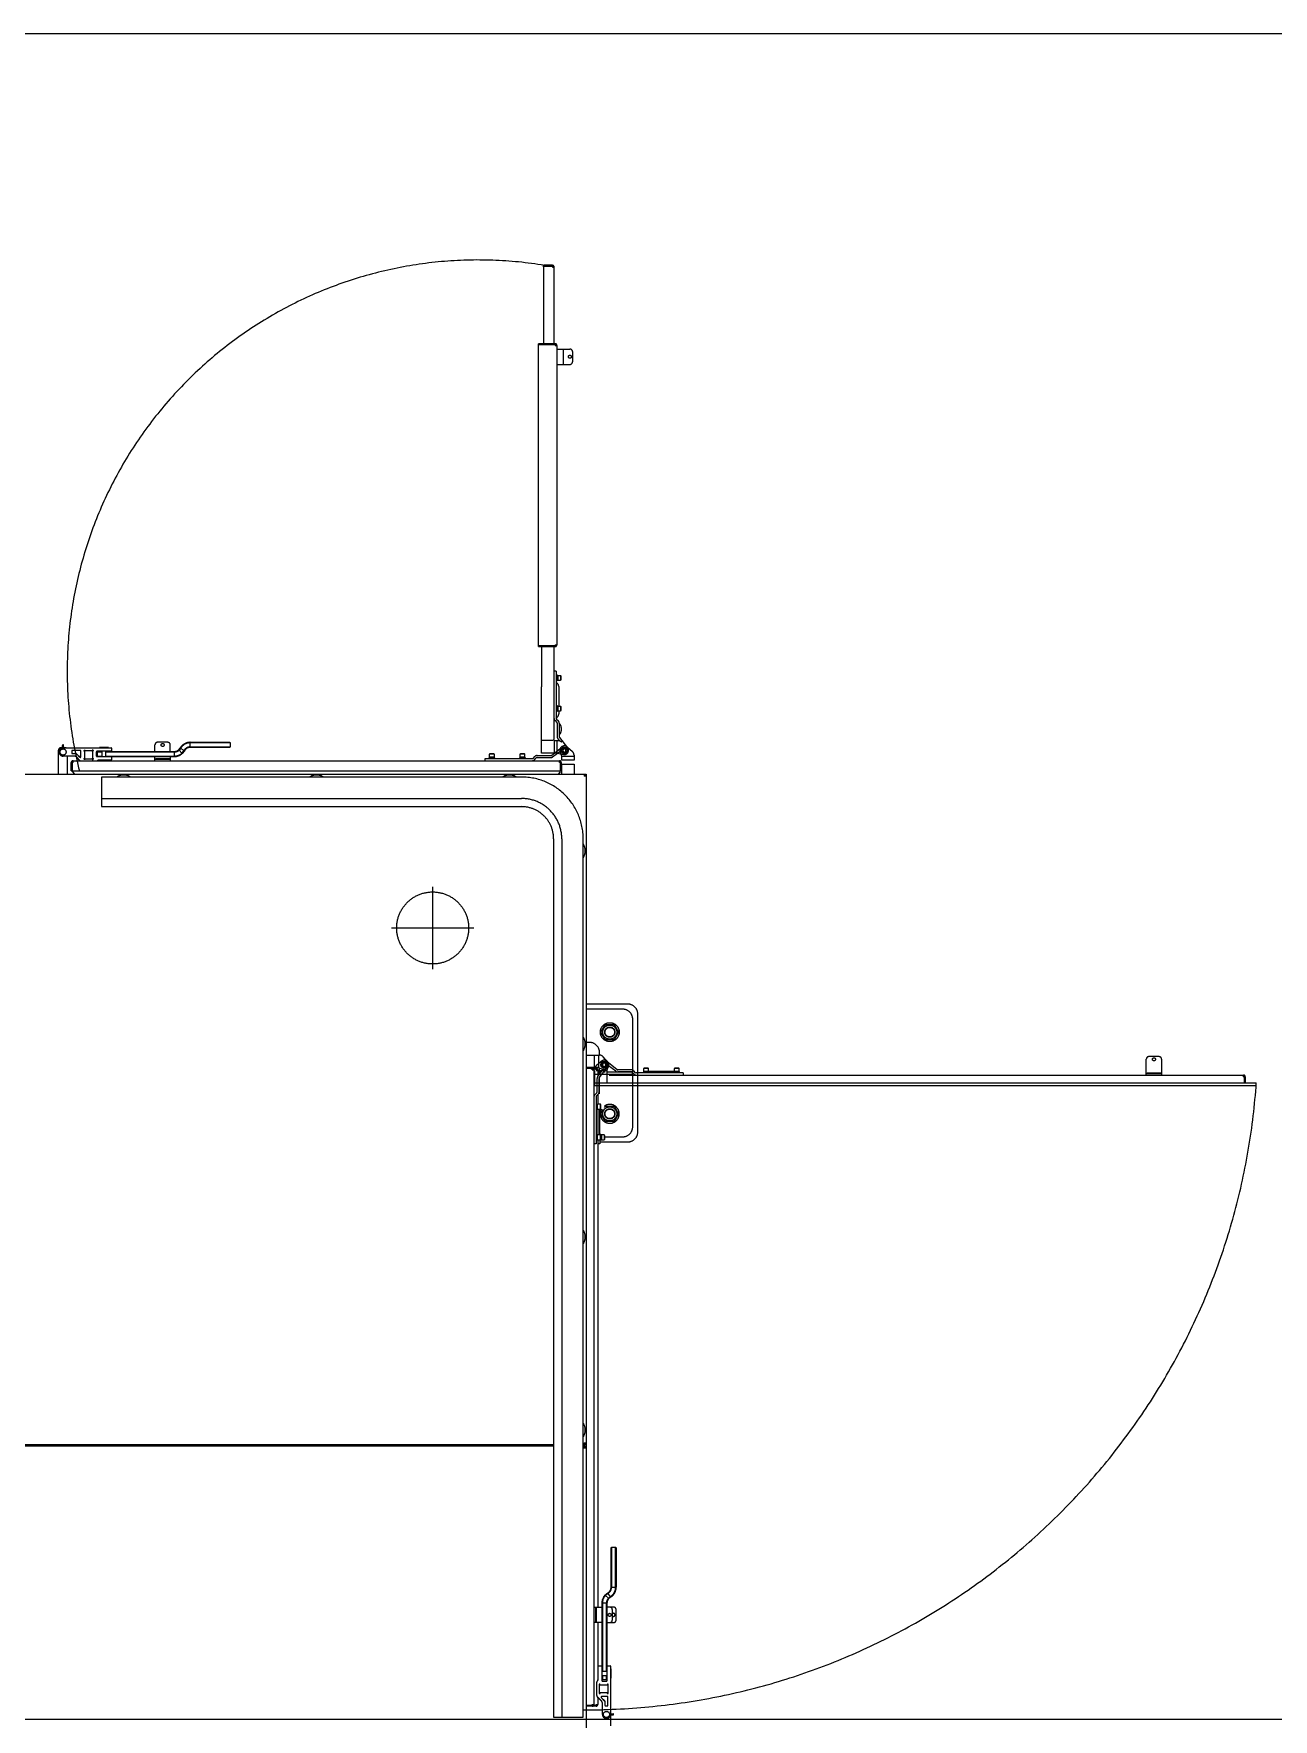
# Model space of a CAD drawing. Extents: x -681219 to -550379, y -242630 to -158199.
# Drawn here: x -574543 to -572115, y -207717 to -204417 of the extents above; entities that cross this region are included whole.
import ezdxf
from ezdxf.lldxf.tags import DXFTag

# ---------------------------------------------------------------- set-up
doc = ezdxf.new("R2010")
doc.units = 0
doc.header["$LTSCALE"] = 1000
doc.linetypes.add('DASHED2', pattern=[9.525, 6.35, -3.175])
doc.layers.get('0').update_dxf_attribs({"linetype": 'CONTINUOUS'})
doc.layers.add('center', color=253, linetype='CENTER2')
doc.layers.add('interface', color=251, linetype='DASHED2')
for name, color, linetype, lineweight in [('famsun', 7, 'CONTINUOUS', 0), ('future', 4, 'DASHED2', 0), ('轴网_轴线', 1, 'CENTER2', 0)]:
    doc.layers.add(name, color=color, linetype=linetype, lineweight=lineweight)
tags = doc.linetypes.add('CENTER2', pattern=[28.575, 19.05, -3.175, 3.175, -3.175]).pattern_tags.tags
tags[10:11] = [DXFTag(74, 4), DXFTag(75, 0), DXFTag(340, '0'), DXFTag(46, 0.0), DXFTag(50, 0.0), DXFTag(44, 0.0), DXFTag(45, 0.0)]
tags[8:9] = [DXFTag(74, 4), DXFTag(75, 0), DXFTag(340, '0'), DXFTag(46, 0.0), DXFTag(50, 0.0), DXFTag(44, 0.0), DXFTag(45, 0.0)]
tags[6:7] = [DXFTag(74, 4), DXFTag(75, 0), DXFTag(340, '0'), DXFTag(46, 0.0), DXFTag(50, 0.0), DXFTag(44, 0.0), DXFTag(45, 0.0)]
tags[4:5] = [DXFTag(74, 4), DXFTag(75, 0), DXFTag(340, '0'), DXFTag(46, 0.0), DXFTag(50, 0.0), DXFTag(44, 0.0), DXFTag(45, 0.0)]

# ---------------------------------------------------------------- blocks, each defined once
blk = doc.blocks.new('轴网8FA15DC97FB90233')
at = {"layer": '轴网_轴线'}
blk.add_line((-1200, 22500), (44200, 22500), dxfattribs=at)
blk = doc.blocks.new('GZDH002B0002XY_A_GZDH2200×2-8_V_1', base_point=(8943.5, 57016.5))
at = {"color": 0, "linetype": 'ByBlock', "lineweight": -2}
for p, q in [((18380.5, 58918.5), (18372.5, 58918.5)), ((18375.4, 58920), (18375.4, 58923)), ((18375.4, 58920), (18375.4, 58919.9)), ((18375.4, 58920), (18375.4, 58919.9)), ((18375.4, 58918.5), (18375.4, 58919.9)), ((18376.5, 58918), (18471, 58918)), ((18377.6, 58920), (18377.6, 58923)), ((18377.6, 58919.9), (18377.6, 58920)), ((18377.6, 58919.9), (18377.6, 58920)), ((18377.6, 58919.9), (18377.6, 58918.5)), ((18447.6, 58919), (18447.6, 58918.5)), ((18465.5, 58919), (18447.6, 58919)), ((18447.6, 58918.5), (18448.1, 58918)), ((18465.5, 58918.5), (18447.6, 58918.5)), ((18464.9, 58918), (18465.5, 58918.5)), ((18465.5, 58918.5), (18465.5, 58919)), ((18471.5, 58917.5), (18471.5, 58912)), ((18556.5, 58911), (18556.5, 58924)), ((18581.5, 58929), (18561.5, 58929)), ((18586.5, 58911), (18586.5, 58924)), ((18603.2, 58914.4), (18605.7, 58917.5)), ((18603.2, 58914.4), (18603.9, 58913.7)), ((18606.6, 58917), (18603.9, 58913.7)), ((18613.5, 58913), (18606.6, 58917)), ((18625.6, 58929), (18703, 58929)), ((18704, 58928), (18625.6, 58928)), ((18625.6, 58920), (18625.6, 58928)), ((18625.6, 58920), (18704, 58920)), ((18703, 58919), (18625.6, 58919)), ((18703, 58929), (18704, 58928)), ((18703, 58929), (18704, 58928)), ((18703, 58919), (18704, 58920)), ((18703, 58919), (18704, 58920)), ((18704, 58928), (18704, 58920)), ((19333.1, 58903.4), (19350.4, 58916.8)), ((19356.8, 58916), (19355.1, 58913)), ((19360.2, 58916), (19356.8, 58916)), ((19362, 58913), (19360.2, 58916)), ((19364.5, 58919.7), (19374.2, 58911)), ((18367.5, 58866.5), (18367.5, 58913.5)), ((18398.4, 58902), (18376.5, 58902)), ((18385.5, 58866.5), (18385.5, 58902)), ((18392.5, 58889.5), (18394, 58889.5)), ((18392.5, 58873), (18392.5, 58889.5)), ((18393.5, 58912), (18393.5, 58908)), ((18396, 58889.5), (18394, 58889.5)), ((18394, 58873), (18394, 58889.5)), ((18394, 58889.5), (18394, 58873)), ((18410.5, 58913), (18394.5, 58913)), ((18394.5, 58907), (18402.2, 58907)), ((18396, 58893), (19349, 58893)), ((18396, 58889.5), (18396, 58893)), ((18409.5, 58893), (18402, 58900.6)), ((18402.3, 58900.9), (18410.2, 58893)), ((18402.3, 58900.9), (18410.2, 58893)), ((18409.5, 58899.4), (18402.5, 58906.4)), ((18409.5, 58899.4), (18402.5, 58906.4)), ((18402.9, 58906.7), (18409.8, 58899.8)), ((18402.9, 58906.7), (18409.8, 58899.8)), ((18411.5, 58900.5), (18411.5, 58912)), ((18417.5, 58911.5), (18417.5, 58913)), ((18418, 58911.5), (18417.5, 58911.5)), ((18417.5, 58896), (18417.5, 58897)), ((18418, 58913.5), (18419, 58913.5)), ((18419, 58895.5), (18418, 58895.5)), ((18434.5, 58912.5), (18418.5, 58912.5)), ((18418.5, 58912.5), (18418.5, 58896.5)), ((18418.5, 58896.5), (18434.5, 58896.5)), ((18434, 58913.5), (18435, 58913.5)), ((18435, 58895.5), (18434, 58895.5)), ((18434.5, 58896.5), (18434.5, 58912.5)), ((18435, 58911.5), (18434.5, 58911.5)), ((18435.5, 58913), (18435.5, 58912)), ((18435.5, 58897), (18435.5, 58896)), ((18441.5, 58909.5), (18441.5, 58903)), ((18471, 58911.5), (18443.5, 58911.5)), ((18443.5, 58901), (18594.4, 58901)), ((18444, 58910), (18445, 58911)), ((18444, 58910), (18445, 58911)), ((18444, 58902), (18444, 58910)), ((18452.5, 58910), (18444, 58910)), ((18444, 58902), (18445, 58901)), ((18444, 58902), (18452.5, 58902)), ((18444, 58902), (18445, 58901)), ((18445, 58911), (18452.5, 58911)), ((18471, 58894), (18446.6, 58894)), ((18452.5, 58911.5), (18452.5, 58901)), ((18460.5, 58901), (18460.5, 58911.5)), ((18460.5, 58911), (18594.4, 58911)), ((18594.4, 58910), (18460.5, 58910)), ((18460.5, 58902), (18594.4, 58902)), ((18471.5, 58900.5), (18471.5, 58894.5)), ((18556.5, 58893), (18556.5, 58901)), ((18556.5, 58896), (18586.5, 58896)), ((18557.9, 58897), (18585.1, 58897)), ((18557.9, 58897), (18557.9, 58896.8)), ((18557.9, 58896.8), (18585.1, 58896.8)), ((18557.9, 58896.8), (18558.7, 58896)), ((18568.3, 58896), (18569.1, 58896.8)), ((18569.1, 58896.8), (18569.1, 58897)), ((18573.9, 58897), (18573.9, 58896.8)), ((18573.9, 58896.8), (18574.7, 58896)), ((18584.3, 58896), (18585.1, 58896.8)), ((18585.1, 58896.8), (18585.1, 58897)), ((18586.5, 58901), (18586.5, 58893)), ((18594.4, 58910), (18594.4, 58911)), ((18594.4, 58910), (18594.4, 58902)), ((18594.4, 58901), (18594.4, 58902)), ((18603.9, 58913.7), (18609.3, 58907.8)), ((18609.3, 58907.8), (18613.5, 58913)), ((18610, 58907.1), (18609.3, 58907.8)), ((18614.4, 58912.5), (18610, 58907.1)), ((18614.4, 58912.5), (18613.5, 58913)), ((19203.5, 58897), (19295.7, 58897)), ((19203.5, 58893), (19203.5, 58897)), ((19210.4, 58898.6), (19210.4, 58897)), ((19222.4, 58898.6), (19210.4, 58898.6)), ((19212.5, 58906.2), (19211.4, 58905.6)), ((19211.4, 58905.6), (19211.4, 58900.2)), ((19221.4, 58905.6), (19211.4, 58905.6)), ((19221.4, 58900.2), (19211.4, 58900.2)), ((19211.8, 58900.2), (19211.8, 58898.6)), ((19220.4, 58906.2), (19212.5, 58906.2)), ((19221.4, 58905.6), (19220.4, 58906.2)), ((19221.1, 58898.6), (19221.1, 58898.9)), ((19221.4, 58900.2), (19221.4, 58905.6)), ((19222.4, 58897), (19222.4, 58898.6)), ((19270.4, 58898.6), (19270.4, 58897)), ((19282.4, 58898.6), (19270.4, 58898.6)), ((19272.5, 58906.2), (19271.4, 58905.6)), ((19271.4, 58905.6), (19271.4, 58900.2)), ((19281.4, 58905.6), (19271.4, 58905.6)), ((19281.4, 58900.2), (19271.4, 58900.2)), ((19271.8, 58900.2), (19271.8, 58898.6)), ((19280.4, 58906.2), (19272.5, 58906.2)), ((19281.4, 58905.6), (19280.4, 58906.2)), ((19281.1, 58898.6), (19281.1, 58898.9)), ((19281.4, 58900.2), (19281.4, 58905.6)), ((19282.4, 58897), (19282.4, 58898.6)), ((19297.1, 58897.6), (19300.8, 58901.3)), ((19297.1, 58897.6), (19300.8, 58901.3)), ((19299.9, 58894.8), (19303.6, 58898.4)), ((19305, 58903), (19331.8, 58903)), ((19305, 58899), (19331.8, 58899)), ((19335.5, 58900.3), (19349.7, 58911.2)), ((19349, 58889.5), (19349, 58893)), ((19351, 58889.5), (19349, 58889.5)), ((19353.5, 58902), (19350.3, 58909.4)), ((19351, 58873), (19351, 58889.5)), ((19351, 58889.5), (19351, 58873)), ((19352.5, 58889.5), (19351, 58889.5)), ((19352.5, 58889.5), (19352.5, 58873)), ((19353.5, 58894), (19353.5, 58902)), ((19353.5, 58902), (19377.5, 58902)), ((19377.5, 58894), (19353.5, 58894)), ((19353.5, 58886.5), (19377.5, 58886.5)), ((19353.5, 58866.5), (19353.5, 58886.5)), ((19355.1, 58913), (19356.8, 58910)), ((19356.8, 58910), (19360.2, 58910)), ((19360.2, 58910), (19362, 58913)), ((19377.5, 58903.6), (19377.5, 58894)), ((19377.5, 58886.5), (19377.5, 58866.5)), ((17901, 58866.5), (19401, 58866.5)), ((18392.5, 58873), (18394, 58873)), ((18394, 58873), (19351, 58873)), ((18394.8, 58871.5), (18398.7, 58866.5)), ((19274.5, 58861), (18451.5, 58861)), ((18451.5, 58861), (18451.5, 58803)), ((19350.2, 58871.5), (19346.4, 58866.5)), ((19352.5, 58873), (19351, 58873)), ((19397.5, 58866.5), (19397.5, 58863)), ((19397.5, 58865), (19399.5, 58865)), ((19399.5, 58864.5), (19397.5, 58864.5)), ((19401, 58863), (19397.5, 58863)), ((19399.5, 58866.5), (19399.5, 58865)), ((19401, 58865), (19399.5, 58865)), ((19399.5, 58865), (19399.5, 58863)), ((19401, 58866.5), (19401, 55166.5)), ((18451.5, 58819), (19274.5, 58819)), ((18451.5, 58803), (19274.5, 58803)), ((19337.5, 58740), (19337.5, 57020)), ((19353.5, 58740), (19353.5, 57020)), ((19395.5, 57020), (19395.5, 58740)), ((19482.5, 58416.5), (19401, 58416.5)), ((19472.5, 58406.5), (19401, 58406.5)), ((19492.5, 58176.5), (19492.5, 58386.5)), ((19502.5, 58166.5), (19502.5, 58396.5)), ((19430.2, 58361.5), (19438.9, 58376.5)), ((19438.9, 58346.5), (19430.2, 58361.5)), ((19438.9, 58376.5), (19456.2, 58376.5)), ((19456.2, 58376.5), (19464.8, 58361.5)), ((19464.8, 58361.5), (19456.2, 58346.5)), ((19407.5, 58341.5), (19401, 58341.5)), ((19427.5, 58316.5), (19427.5, 58321.5)), ((19456.2, 58346.5), (19438.9, 58346.5)), ((19401, 58316.5), (19427.1, 58316.5)), ((19425.5, 58292.5), (19401, 58292.5)), ((19401, 58291.5), (19420.5, 58291.5)), ((19413, 58290), (19401, 58290)), ((19413.1, 58290), (19401, 58290)), ((19402.5, 58292.5), (19402.5, 58291.5)), ((19413, 58291.5), (19413, 58290)), ((19413, 58288), (19413, 58290)), ((19413, 58288), (19416.5, 58288)), ((19420.5, 58290), (19415.9, 58290)), ((19420.5, 58290), (19415.9, 58290)), ((19416.5, 58288), (19416.5, 57045)), ((19417.5, 58288.1), (19417.5, 58316.5)), ((19417.5, 58294), (19419.5, 58294)), ((19420.5, 58291.5), (19420.5, 58290)), ((19420.5, 58288), (19420.5, 58290)), ((19420.5, 58288), (19424, 58288)), ((19423.8, 58274.5), (19434.7, 58288.7)), ((19424, 58288), (19424, 58274.8)), ((19425.5, 58316.5), (19425.5, 58292.5)), ((19425.5, 58292.5), (19432.9, 58289.3)), ((19426.9, 58272.1), (19440.3, 58289.4)), ((19427.5, 58279.3), (19427.5, 58291.6)), ((19434.8, 58300.5), (19433.1, 58297.5)), ((19433.1, 58297.5), (19434.8, 58294.5)), ((19436.5, 58301), (19433.5, 58299.2)), ((19433.5, 58299.2), (19433.5, 58295.8)), ((19433.5, 58295.8), (19436.5, 58294.1)), ((19443.2, 58303.5), (19434.5, 58313.2)), ((19438.2, 58300.5), (19434.8, 58300.5)), ((19434.8, 58294.5), (19438.2, 58294.5)), ((19439.5, 58299.2), (19436.5, 58301)), ((19436.5, 58294.1), (19439.5, 58295.8)), ((19440, 58297.5), (19438.2, 58300.5)), ((19438.2, 58294.5), (19440, 58297.5)), ((19439.5, 58295.8), (19439.5, 58299.2)), ((19440.3, 58289.3), (19440.4, 58289.3)), ((19440.3, 58289.3), (19440.4, 58289.3)), ((19441.5, 58286.5), (19444.8, 58293.9)), ((19444.7, 58301.3), (19444.8, 58301.4)), ((19444.7, 58301.3), (19444.8, 58301.4)), ((19417.5, 58286.5), (19417.5, 58256.5)), ((19441.5, 58278.5), (19417.5, 58278.5)), ((19420.5, 58286.5), (19441.5, 58286.5)), ((19422.5, 58244), (19422.5, 58270.8)), ((19426.5, 58244), (19426.5, 58270.8)), ((19427.5, 58284), (19431.1, 58284)), ((19427.5, 58241.5), (19427.5, 58272.8)), ((19432.3, 58279), (19434.8, 58279)), ((19436.2, 58284), (19438.6, 58284)), ((19439.8, 58279), (19491.7, 58279)), ((19441.5, 58286.5), (19441.5, 58262)), ((19443.7, 58284), (19491.7, 58284)), ((19491.7, 58279), (19491.7, 58284)), ((19418.3, 58238.9), (19421.9, 58242.6)), ((19420.5, 58234.7), (19420.5, 58142.5)), ((19422.1, 58221.4), (19420.5, 58221.4)), ((19421.1, 58236.1), (19424.8, 58239.8)), ((19421.1, 58236.1), (19424.8, 58239.8)), ((19422.1, 58209.4), (19422.1, 58221.4)), ((19424, 58239), (19424, 58220.4)), ((19420.5, 58209.4), (19422.1, 58209.4)), ((19423.7, 58220.1), (19422.1, 58220.1)), ((19422.1, 58210.8), (19422.4, 58210.8)), ((19423.7, 58210.4), (19423.7, 58220.4)), ((19429.1, 58220.4), (19423.7, 58220.4)), ((19423.7, 58210.4), (19429.1, 58210.4)), ((19424, 58210.4), (19424, 58160.4)), ((19428, 58160.4), (19428, 58210.4)), ((19428, 58209.4), (19429.6, 58209.4)), ((19429.7, 58219.4), (19429.1, 58220.4)), ((19429.1, 58210.4), (19429.1, 58220.4)), ((19429.1, 58210.4), (19429.7, 58211.5)), ((19429.6, 58211.3), (19429.6, 58209.4)), ((19429.7, 58211.5), (19429.7, 58219.4)), ((19430.2, 58201.5), (19435.3, 58210.4)), ((19438.9, 58186.5), (19430.2, 58201.5)), ((19436.6, 58210.4), (19437.2, 58211.5)), ((19437.2, 58213.7), (19438.9, 58216.5)), ((19438.9, 58216.5), (19456.2, 58216.5)), ((19456.2, 58216.5), (19464.8, 58201.5)), ((19464.8, 58201.5), (19456.2, 58186.5)), ((19422.1, 58161.4), (19420.5, 58161.4)), ((19422.1, 58149.4), (19422.1, 58161.4)), ((19423.7, 58160.1), (19422.1, 58160.1)), ((19423.7, 58150.4), (19423.7, 58160.4)), ((19429.1, 58160.4), (19423.7, 58160.4)), ((19429.6, 58161.4), (19428, 58161.4)), ((19429.7, 58159.4), (19429.1, 58160.4)), ((19429.1, 58150.4), (19429.1, 58160.4)), ((19429.6, 58161.4), (19429.6, 58159.6)), ((19431.2, 58160.1), (19429.6, 58160.1)), ((19429.7, 58151.5), (19429.7, 58159.4)), ((19431.2, 58160.4), (19431.2, 58150.4)), ((19436.6, 58160.4), (19431.2, 58160.4)), ((19436.6, 58160.4), (19436.6, 58150.4)), ((19437.2, 58159.4), (19436.6, 58160.4)), ((19437.2, 58159.4), (19437.2, 58151.5)), ((19437.2, 58156.5), (19472.5, 58156.5)), ((19456.2, 58186.5), (19438.9, 58186.5)), ((19420.5, 58142.5), (19416.5, 58142.5)), ((19420.5, 58149.4), (19422.1, 58149.4)), ((19422.1, 58150.8), (19422.4, 58150.8)), ((19423.7, 58150.4), (19429.1, 58150.4)), ((19424, 58150.4), (19424, 57235.5)), ((19428, 58142.5), (19424, 58142.5)), ((19428, 58150.4), (19428, 58142.5)), ((19428, 58149.4), (19429.6, 58149.4)), ((19428, 58146.5), (19482.5, 58146.5)), ((19429.1, 58150.4), (19429.7, 58151.5)), ((19429.6, 58151.3), (19429.6, 58149.4)), ((19429.6, 58150.8), (19429.9, 58150.8)), ((19431.2, 58150.4), (19436.6, 58150.4)), ((19436.6, 58150.4), (19437.2, 58151.5)), ((19337.5, 57553.5), (17902.5, 57553.5)), ((17981, 57551.5), (19337.5, 57551.5)), ((19399.5, 57553.5), (19395.5, 57553.5)), ((19395.5, 57551.5), (19399, 57551.5)), ((19396.4, 57551.5), (19396.4, 57546.9)), ((19396.4, 57549.5), (19399, 57549.5)), ((19401, 57546.9), (19396.4, 57546.9)), ((19397.5, 57553.5), (19397.5, 57557)), ((19397.5, 57557), (19401, 57557)), ((19399.5, 57555), (19397.5, 57555)), ((19399, 57551.5), (19399, 57546.9)), ((19401, 57549.5), (19399, 57549.5)), ((19399, 57549.5), (19399, 57546.9)), ((19399.5, 57554.5), (19399.5, 57557)), ((19399.5, 57553.5), (19399.5, 57555)), ((19401, 57555), (19399.5, 57555)), ((19399.5, 57554.5), (19399.5, 57554.5)), ((19450, 57352), (19451, 57353)), ((19450, 57352), (19451, 57353)), ((19450, 57274.6), (19450, 57352)), ((19451, 57353), (19451, 57274.6)), ((19451, 57353), (19459, 57353)), ((19459, 57274.6), (19459, 57353)), ((19460, 57352), (19459, 57353)), ((19460, 57352), (19460, 57274.6)), ((19451, 57274.6), (19459, 57274.6)), ((19416.5, 57235.5), (19432, 57235.5)), ((19419.5, 57235.5), (19419.5, 57205.5)), ((19420.3, 57234.1), (19419.5, 57233.3)), ((19420.3, 57234.1), (19420.3, 57206.9)), ((19420.5, 57234.1), (19420.3, 57234.1)), ((19420.5, 57234.1), (19420.5, 57206.9)), ((19432, 57243.4), (19432, 57092.5)), ((19433, 57243.4), (19432, 57243.4)), ((19441, 57243.4), (19433, 57243.4)), ((19433, 57243.4), (19433, 57109.5)), ((19438.1, 57259), (19443.5, 57263.4)), ((19438.8, 57258.3), (19438.1, 57259)), ((19444, 57262.5), (19438.8, 57258.3)), ((19444.7, 57252.9), (19438.8, 57258.3)), ((19441, 57109.5), (19441, 57243.4)), ((19441, 57243.4), (19442, 57243.4)), ((19442, 57243.4), (19442, 57109.5)), ((19447.5, 57235.5), (19442, 57235.5)), ((19444, 57262.5), (19443.5, 57263.4)), ((19444, 57262.5), (19448, 57255.6)), ((19444.7, 57252.9), (19448, 57255.6)), ((19448.5, 57254.7), (19445.4, 57252.2)), ((19455, 57235.5), (19448.8, 57235.5)), ((19432, 57205.5), (19416.5, 57205.5)), ((19419.5, 57223.7), (19420.3, 57222.9)), ((19420.3, 57218.1), (19419.5, 57217.3)), ((19419.5, 57207.7), (19420.3, 57206.9)), ((19420.3, 57222.9), (19420.5, 57222.9)), ((19420.5, 57218.1), (19420.3, 57218.1)), ((19420.3, 57206.9), (19420.5, 57206.9)), ((19424, 57205.5), (19424, 57092.6)), ((19442, 57205.5), (19447.5, 57205.5)), ((19448.8, 57205.5), (19455, 57205.5)), ((19452.5, 57210.5), (19452.5, 57230.5)), ((19460, 57210.5), (19460, 57230.5)), ((19425, 57095.6), (19425, 57120)), ((19425.5, 57120.5), (19431.5, 57120.5)), ((19442.5, 57109.5), (19432, 57109.5)), ((19432, 57101.5), (19442.5, 57101.5)), ((19433, 57101.5), (19433, 57093)), ((19441, 57093), (19441, 57101.5)), ((19442, 57101.5), (19442, 57094)), ((19442.5, 57092.5), (19442.5, 57120)), ((19443, 57120.5), (19448.5, 57120.5)), ((19449, 57120), (19449, 57025.5)), ((19449.5, 57114.5), (19449, 57113.9)), ((19450, 57114.5), (19449.5, 57114.5)), ((19449.5, 57096.6), (19449.5, 57114.5)), ((19450, 57096.6), (19450, 57114.5)), ((19422, 57062.6), (19422, 57088.4)), ((19423.5, 57092), (19423.6, 57092.1)), ((19423.5, 57092), (19423.6, 57092.1)), ((19426.5, 57084), (19426.5, 57083)), ((19426.5, 57068), (19426.5, 57067)), ((19428, 57084.5), (19427, 57084.5)), ((19427, 57066.5), (19428, 57066.5)), ((19427.5, 57067.5), (19427.5, 57083.5)), ((19427.5, 57083.5), (19443.5, 57083.5)), ((19443.5, 57067.5), (19427.5, 57067.5)), ((19433, 57093), (19432, 57094)), ((19441, 57093), (19433, 57093)), ((19434, 57090.5), (19440.5, 57090.5)), ((19441, 57093), (19442, 57094)), ((19442.5, 57084), (19442.5, 57083.5)), ((19442.5, 57067), (19442.5, 57066.5)), ((19442.5, 57066.5), (19444, 57066.5)), ((19444, 57084.5), (19443, 57084.5)), ((19443.5, 57083.5), (19443.5, 57067.5)), ((19444.5, 57083), (19444.5, 57084)), ((19444.5, 57067), (19444.5, 57068)), ((19449, 57097.1), (19449.5, 57096.6)), ((19449.5, 57096.6), (19450, 57096.6)), ((19401, 57043), (19413.1, 57043)), ((19413, 57043), (19401, 57043)), ((19420.5, 57041.5), (19401, 57041.5)), ((19401, 57034.5), (19433, 57034.5)), ((19413, 57043), (19413, 57045)), ((19413, 57045), (19416.5, 57045)), ((19413, 57041.5), (19413, 57043)), ((19420.5, 57043), (19415.9, 57043)), ((19415.9, 57043), (19420.5, 57043)), ((19420.5, 57043), (19420.5, 57045)), ((19420.5, 57045), (19424, 57045)), ((19420.5, 57041.5), (19420.5, 57043)), ((19431.6, 57051), (19423.5, 57059.1)), ((19431.6, 57051), (19423.5, 57059.1)), ((19423.8, 57059.4), (19431.9, 57051.3)), ((19424, 57058.5), (19424, 57045)), ((19437.4, 57051.5), (19430.4, 57058.5)), ((19430.8, 57058.8), (19437.7, 57051.9)), ((19443, 57060.5), (19431.5, 57060.5)), ((19433, 57025.5), (19433, 57047.4)), ((19438, 57051.2), (19438, 57043.5)), ((19439, 57042.5), (19443, 57042.5)), ((19444, 57043.5), (19444, 57059.5)), ((19337.5, 57020), (19395.5, 57020)), ((19449.5, 57003.5), (19449.5, 57029.5)), ((19449.5, 57026.6), (19450.9, 57026.6)), ((19450.9, 57024.4), (19449.5, 57024.4)), ((19450.9, 57024.4), (19451, 57024.4)), ((19451, 57026.6), (19454, 57026.6)), ((19451, 57024.4), (19454, 57024.4))]:
    blk.add_line(p, q, dxfattribs=at)
for centre, radius in [((18376.5, 58910), 6), ((18571.5, 58923.8), 3), ((19358.5, 58913), 6.5), ((19358.5, 58913), 5.11), ((19447.5, 58361.5), 18.5), ((19447.5, 58361.5), 13.8), ((19447.5, 58361.5), 10), ((19447.5, 58361.5), 9.4), ((19436.5, 58297.5), 6.5), ((19436.5, 58297.5), 5.11), ((19447.5, 58201.5), 13.8), ((19447.5, 58201.5), 10), ((19447.5, 58201.5), 9.4), ((19447.3, 57220.5), 3), ((19441, 57025.5), 6)]:
    blk.add_circle(centre, radius, dxfattribs=at)
for centre, radius, start, end in [((18372.5, 58913.5), 5, 90, 180), ((18376.5, 58910), 8, 90, 270), ((18376.5, 58923), 1.1, 0, 180), ((18380.5, 58913.5), 5, 64.1581, 90), ((18471, 58917.5), 0.5, 0, 90), ((18561.5, 58924), 5, 90, 180), ((18581.5, 58924), 5, 0, 90), ((18594.4, 58924), 13, 270.0001, 312.5857), ((18625.6, 58906), 23, 90, 150), ((18625.6, 58906), 22, 89.9875, 149.9907), ((18625.6, 58906), 14, 89.9978, 150.0042), ((18625.6, 58906), 13, 90.0053, 149.9978), ((19358.5, 58913), 9, 47.9926, 203.7019), ((18396, 58889.5), 3.5, 90, 180), ((18394.5, 58912), 1, 90, 180), ((18394.5, 58908), 1, 180, 270), ((18396, 58889.5), 2, 90, 180), ((18398, 58886.5), 4, 152.9791, 180), ((18398.4, 58897), 5, 45, 90), ((18402.2, 58906), 1, 45, 90), ((18410.5, 58900.5), 1, 225, 0), ((18410.5, 58912), 1, 0, 90), ((18418, 58913), 0.5, 90, 180), ((18418, 58897), 0.5, 90, 180), ((18418, 58896), 0.5, 180, 270), ((18418, 58911), 0.5, 0, 90), ((18418, 58898), 0.5, 270, 0), ((18419, 58913), 0.5, 0, 90), ((18419, 58896), 0.5, 270, 0), ((18420, 58913), 0.5, 180, 270), ((18420, 58896), 0.5, 90, 180), ((18433, 58913), 0.5, 270, 0), ((18433, 58896), 0.5, 0, 90), ((18434, 58913), 0.5, 90, 180), ((18434, 58896), 0.5, 180, 270), ((18435, 58898), 0.5, 180, 270), ((18435, 58913), 0.5, 0, 90), ((18435, 58912), 0.5, 270, 0), ((18435, 58897), 0.5, 0, 90), ((18435, 58896), 0.5, 270, 0), ((18443.5, 58909.5), 2, 90, 180), ((18443.5, 58903), 2, 180, 270), ((18446.6, 58889), 5, 90, 126.8699), ((18471, 58912), 0.5, 270, 0), ((18471, 58900.5), 0.5, 0, 90), ((18471, 58894.5), 0.5, 270, 0), ((18594.4, 58924), 14, 269.981, 312.6244), ((18594.4, 58924), 22, 270.0002, 312.6176), ((18594.4, 58924), 23, 269.988, 312.6107), ((19216.4, 58900), 4.65, 342.9207, 2.8884), ((19216.4, 58898.9), 4.65, 357.1116, 17.0793), ((19276.4, 58900), 4.65, 342.9207, 2.8884), ((19276.4, 58898.9), 4.65, 357.1116, 17.0793), ((19295.7, 58899), 2, 270, 315), ((19295.7, 58899), 6, 270, 315), ((19305, 58897), 6, 90, 135), ((19305, 58897), 2, 90, 135), ((19331.8, 58905), 2, 270, 307.7269), ((19331.8, 58905), 6, 270, 307.7269), ((19349, 58889.5), 3.5, 0, 90), ((19349, 58889.5), 2, 0, 90), ((19347, 58886.5), 4, 0, 27.3325), ((19367.5, 58903.6), 10, 0, 47.9926), ((18398, 58874), 4, 180, 217.2538), ((18495, 58840), 25, 57.1401, 122.8599), ((18873, 58840), 25, 57.1401, 122.8599), ((19251, 58840), 25, 57.1401, 122.8599), ((19274.5, 58740), 121, 0, 90), ((19347, 58874), 4, 322.7462, 0), ((19274.5, 58740), 79, 0, 90), ((19274.5, 58740), 63, 0, 90), ((19374.5, 58716.5), 25, 327.1401, 32.8599), ((19472.5, 58386.5), 20, 0, 90), ((19482.5, 58396.5), 20, 0, 90), ((19374.5, 58338.5), 25, 327.1401, 32.8599), ((19407.5, 58321.5), 20, 0, 90), ((19410, 58286), 4, 41.4096, 90), ((19413, 58288), 3.5, 0, 90), ((19413, 58288), 2, 0, 90), ((19427.5, 58288.1), 10, 132.0074, 180), ((19417.5, 58286), 4, 41.4096, 90), ((19420.5, 58288), 3.5, 0, 90), ((19420.5, 58288), 2, 0, 90), ((19427.1, 58306.5), 10, 42.0074, 90), ((19428.5, 58270.8), 6, 142.2731, 180), ((19428.5, 58270.8), 2, 142.2731, 180), ((19422.5, 58234.7), 6, 135, 180), ((19422.5, 58234.7), 2, 135, 180), ((19420.5, 58244), 2, 315, 0), ((19420.5, 58244), 6, 315, 0), ((19407.5, 58241.5), 20, 357.5306, 0), ((19423.5, 58215.4), 4.65, 252.9207, 272.8884), ((19422.4, 58215.4), 4.65, 267.1116, 287.0793), ((19447.5, 58201.5), 18.5, 151.244, 123.8318), ((19472.5, 58176.5), 20, 270, 0), ((19482.5, 58166.5), 20, 270, 0), ((19423.5, 58155.4), 4.65, 252.9207, 272.8884), ((19422.4, 58155.4), 4.65, 267.1116, 287.0793), ((19429.9, 58155.4), 4.65, 267.1116, 287.0793), ((19431, 58155.4), 4.65, 252.9207, 272.8884), ((19374.5, 57960.5), 25, 327.1401, 32.8599), ((19374.5, 57582.5), 25, 327.1401, 32.8599), ((19437, 57274.6), 13, 300.0011, 359.9766), ((19437, 57274.6), 14, 299.9985, 0.0028), ((19437, 57274.6), 22, 300, 359.9998), ((19437, 57274.6), 23, 299.9999, 359.9908), ((19455, 57243.4), 23, 137.4005, 180.012), ((19455, 57243.4), 22, 137.3819, 180), ((19455, 57243.4), 14, 137.3677, 180.0051), ((19455, 57243.4), 13, 137.4142, 179.9999), ((19447.5, 57230.5), 5, 0, 90), ((19455, 57230.5), 5, 0, 90), ((19447.5, 57210.5), 5, 270, 0), ((19454.8, 57220.5), 3, 219.9445, 140.0555), ((19455, 57210.5), 5, 270, 0), ((19425.5, 57120), 0.5, 90, 180), ((19431.5, 57120), 0.5, 0, 90), ((19443, 57120), 0.5, 90, 180), ((19448.5, 57120), 0.5, 0, 90), ((19427, 57088.4), 5, 135, 180), ((19420, 57095.6), 5, 315, 0), ((19427, 57084), 0.5, 90, 180), ((19427, 57083), 0.5, 180, 270), ((19427, 57068), 0.5, 90, 180), ((19427, 57067), 0.5, 180, 270), ((19427, 57082), 0.5, 0, 90), ((19427, 57069), 0.5, 270, 0), ((19428, 57084), 0.5, 0, 90), ((19428, 57067), 0.5, 270, 0), ((19429, 57084), 0.5, 180, 270), ((19429, 57067), 0.5, 90, 180), ((19434, 57092.5), 2, 180, 270), ((19440.5, 57092.5), 2, 270, 0), ((19442, 57067), 0.5, 0, 90), ((19443, 57084), 0.5, 90, 180), ((19444, 57082), 0.5, 90, 180), ((19444, 57069), 0.5, 180, 270), ((19444, 57084), 0.5, 0, 90), ((19444, 57083), 0.5, 270, 0), ((19444, 57068), 0.5, 0, 90), ((19444, 57067), 0.5, 270, 0), ((19410, 57047), 4, 270, 318.5904), ((19413, 57045), 3.5, 270, 0), ((19413, 57045), 2, 270, 0), ((19417.5, 57047), 4, 270, 318.5904), ((19420.5, 57045), 2, 270, 0), ((19420.5, 57045), 3.5, 270, 0), ((19427, 57062.6), 5, 180, 225), ((19431.5, 57059.5), 1, 90, 225), ((19428, 57047.4), 5, 0, 45), ((19437, 57051.2), 1, 0, 45), ((19439, 57043.5), 1, 180, 270), ((19443, 57059.5), 1, 0, 90), ((19443, 57043.5), 1, 270, 0), ((19441, 57025.5), 8, 180, 0), ((19441, 57025.5), 7.5, 180, 0), ((19444.5, 57029.5), 5, 0, 25.8419), ((19454, 57025.5), 1.1, 270, 90)]:
    blk.add_arc(centre, radius, start, end, dxfattribs=at)
for points, knots in [([(18377.6, 58919.9), (18377.6, 58919.7), (18377.5, 58919.5), (18377.1, 58919.2), (18376.8, 58919.2), (18376.2, 58919.2), (18375.9, 58919.2), (18375.5, 58919.5), (18375.4, 58919.7), (18375.4, 58919.9)], [0, 0, 0, 0, 0.25, 0.25, 0.5, 0.5, 0.75, 0.75, 1, 1, 1, 1]), ([(19450.9, 57024.4), (19450.7, 57024.4), (19450.5, 57024.5), (19450.2, 57024.9), (19450.2, 57025.2), (19450.2, 57025.8), (19450.2, 57026.1), (19450.5, 57026.5), (19450.7, 57026.6), (19450.9, 57026.6)], [0, 0, 0, 0, 0.25, 0.25, 0.5, 0.5, 0.75, 0.75, 1, 1, 1, 1]), ([(19451, 57026.6), (19451, 57026.6), (19451, 57026.6), (19450.9, 57026.6), (19450.9, 57026.6), (19450.9, 57026.6)], [0, 0, 0, 0, 0.5, 0.5, 1, 1, 1, 1])]:
    blk.add_open_spline(points, degree=3, knots=knots, dxfattribs=at)
at = {"layer": 'center', "ltscale": 0.989826}
for p, q in [((19100.5, 58646), (19100.5, 58485)), ((19020, 58565.5), (19181, 58565.5))]:
    blk.add_line(p, q, dxfattribs=at)
at = {"layer": 'center', "ltscale": 99.117162}
blk.add_line((6904.1, 57016.5), (21065.5, 57016.5), dxfattribs=at)
at = {"layer": 'interface', "lineweight": -2, "ltscale": 12.608542}
for p, q in [((19318.5, 59863), (19318.5, 59861.5)), ((19335, 59863), (19318.5, 59863)), ((19318.5, 59861.5), (19335, 59861.5)), ((19335, 59861.5), (19318.5, 59861.5)), ((19318.5, 59709.5), (19318.5, 59861.5)), ((19335, 59863), (19335, 59861.5)), ((19335, 59861.5), (19335, 59859.5)), ((19335, 59859.5), (19338.5, 59859.5)), ((19338.5, 59709.5), (19338.5, 59859.5)), ((19308, 59709.5), (19340.5, 59709.5)), ((19308, 59116.5), (19308, 59709.5)), ((19340.5, 59709.5), (19308, 59709.5)), ((19340.5, 59709.5), (19308, 59709.5)), ((19340.5, 59708), (19308, 59708)), ((19308, 59708), (19340.5, 59708)), ((19308, 59708), (19340.5, 59708)), ((19340.5, 59708), (19308, 59708)), ((19338.5, 59708), (19338.5, 59708)), ((19340.5, 59709.5), (19340.5, 59708)), ((19340.5, 59709.5), (19340.5, 59708)), ((19340.5, 59708), (19340.5, 59706)), ((19340.5, 59708), (19340.5, 59706)), ((19340.5, 59706), (19344, 59706)), ((19342.5, 59706), (19340.5, 59706)), ((19340.5, 59706), (19344, 59706)), ((19342.5, 59706), (19344, 59706)), ((19344, 59706), (19344, 59120)), ((19344, 59706), (19344, 59120)), ((19344, 59699), (19369.5, 59699)), ((19356.5, 59699), (19356.5, 59669)), ((19374.5, 59694), (19374.5, 59674)), ((19344, 59669), (19369.5, 59669)), ((19308, 59118), (19340.5, 59118)), ((19308, 59118), (19340.5, 59118)), ((19340.5, 59118), (19308, 59118)), ((19308, 59118), (19340.5, 59118)), ((19308, 59118), (19340.5, 59118)), ((19308, 59116.5), (19340.5, 59116.5)), ((19308, 59116.5), (19340.5, 59116.5)), ((19314, 59116.5), (19314, 59037.5)), ((19338.5, 59118), (19338.5, 59118)), ((19338.5, 58936.5), (19338.5, 59116.5)), ((19340.5, 59120), (19344, 59120)), ((19340.5, 59120), (19344, 59120)), ((19340.5, 59120), (19340.5, 59118)), ((19340.5, 59120), (19340.5, 59118)), ((19340.5, 59116.5), (19340.5, 59118)), ((19340.5, 59116.5), (19340.5, 59118)), ((19342.5, 59068), (19338.5, 59068)), ((19342.5, 59068), (19342.5, 58975.8)), ((19342.5, 59061.1), (19344.1, 59061.1)), ((19344.1, 59049.1), (19342.5, 59049.1)), ((19344.1, 59061.1), (19344.1, 59049.1)), ((19344.1, 59059.8), (19345.7, 59059.8)), ((19345.7, 59050.5), (19345.5, 59050.5)), ((19345.7, 59060.1), (19351.1, 59060.1)), ((19345.7, 59060.1), (19345.7, 59050.1)), ((19351.1, 59050.1), (19345.7, 59050.1)), ((19351.1, 59060.1), (19351.1, 59050.1)), ((19351.1, 59060.1), (19351.7, 59059.1)), ((19351.7, 59051.2), (19351.1, 59050.1)), ((19351.7, 59051.2), (19351.1, 59050.1)), ((19351.7, 59059.1), (19351.7, 59051.2)), ((19314, 58908), (19314, 59037.5)), ((19347.5, 59038), (19347.5, 59000.1)), ((19342.5, 59001.1), (19344.1, 59001.1)), ((19344.1, 58989.1), (19342.5, 58989.1)), ((19344.1, 59001.1), (19344.1, 58989.1)), ((19344.1, 58999.8), (19345.7, 58999.8)), ((19345.7, 58990.5), (19345.5, 58990.5)), ((19345.7, 59000.1), (19351.1, 59000.1)), ((19345.7, 59000.1), (19345.7, 58990.1)), ((19351.1, 58990.1), (19345.7, 58990.1)), ((19347.5, 58990.1), (19347.5, 58984.7)), ((19351.1, 59000.1), (19351.7, 58999.1)), ((19351.1, 59000.1), (19351.1, 58990.1)), ((19351.7, 58991.2), (19351.1, 58990.1)), ((19351.7, 58999.1), (19351.7, 58991.2)), ((19340.3, 58971.6), (19343.9, 58967.9)), ((19343.1, 58974.4), (19346.8, 58970.8)), ((19344.5, 58966.5), (19344.5, 58939.7)), ((19348.5, 58966.5), (19348.5, 58939.7)), ((19352.5, 58958.3), (19352.5, 58951.8)), ((19314, 58933), (19335, 58933)), ((19346.4, 58932), (19338.5, 58932)), ((19338.5, 58932), (19338.5, 58908)), ((19344.5, 58908), (19344.5, 58932)), ((19345.8, 58936), (19349.2, 58931.6)), ((19348.9, 58938.5), (19364.8, 58917.9)), ((19344.5, 58908), (19314, 58908)), ((19344.5, 58908), (19356.7, 58905.2)), ((19430.5, 58304.2), (19420.8, 58295.5)), ((19462, 58287.9), (19444.7, 58301.3)), ((19459.5, 58284.8), (19445.3, 58295.7)), ((19490, 58287.5), (19463.2, 58287.5)), ((19514.7, 58290.7), (19513.6, 58290.1)), ((19523.6, 58290.1), (19513.6, 58290.1)), ((19513.6, 58290.1), (19513.6, 58284.7)), ((19522.6, 58290.7), (19514.7, 58290.7)), ((19523.6, 58290.1), (19522.6, 58290.7)), ((19523.6, 58284.7), (19523.6, 58290.1)), ((19574.7, 58290.7), (19573.6, 58290.1)), ((19583.6, 58290.1), (19573.6, 58290.1)), ((19573.6, 58290.1), (19573.6, 58284.7)), ((19582.6, 58290.7), (19574.7, 58290.7)), ((19583.6, 58290.1), (19582.6, 58290.7)), ((19583.6, 58284.7), (19583.6, 58290.1)), ((20498.5, 58277.5), (20498.5, 58308.5)), ((20523.5, 58313.5), (20503.5, 58313.5)), ((20528.5, 58308.5), (20528.5, 58277.5)), ((19417.5, 58262), (20714, 58262)), ((20714, 58256.5), (19417.5, 58256.5)), ((19446, 58277.5), (20689, 58277.5)), ((19490, 58283.5), (19463.2, 58283.5)), ((19495.1, 58279.3), (19491.4, 58282.9)), ((19497.9, 58282.1), (19494.3, 58285.8)), ((19591.5, 58281.5), (19499.3, 58281.5)), ((19512.6, 58283.1), (19512.6, 58281.5)), ((19524.6, 58283.1), (19512.6, 58283.1)), ((19523.6, 58284.7), (19513.6, 58284.7)), ((19514, 58284.7), (19514, 58283.1)), ((19523.3, 58283.1), (19523.3, 58283.4)), ((19523.6, 58285), (19573.6, 58285)), ((19524.6, 58281.5), (19524.6, 58283.1)), ((19584.6, 58283.1), (19572.6, 58283.1)), ((19572.6, 58283.1), (19572.6, 58281.5)), ((19583.6, 58284.7), (19573.6, 58284.7)), ((19574, 58284.7), (19574, 58283.1)), ((19583.3, 58283.1), (19583.3, 58283.4)), ((19584.6, 58281.5), (19584.6, 58283.1)), ((19591.5, 58281.5), (19591.5, 58277.5)), ((20498.5, 58280.5), (20528.5, 58280.5)), ((20499.9, 58281.5), (20527.1, 58281.5)), ((20499.9, 58281.5), (20499.9, 58281.3)), ((20499.9, 58281.3), (20500.7, 58280.5)), ((20499.9, 58281.3), (20527.1, 58281.3)), ((20510.3, 58280.5), (20511.1, 58281.3)), ((20511.1, 58281.3), (20511.1, 58281.5)), ((20515.9, 58281.5), (20515.9, 58281.3)), ((20515.9, 58281.3), (20516.7, 58280.5)), ((20526.3, 58280.5), (20527.1, 58281.3)), ((20527.1, 58281.3), (20527.1, 58281.5)), ((20689, 58274), (20689, 58277.5)), ((20691, 58274), (20689, 58274)), ((20691, 58262), (20691, 58274.1)), ((20691, 58274), (20691, 58262)), ((20692.5, 58274), (20691, 58274)), ((20692.5, 58274), (20692.5, 58262)), ((20714, 58256.5), (20714, 58262))]:
    blk.add_line(p, q, dxfattribs=at)
for centre in [(19369.3, 59684), (20513.5, 58308.3)]:
    blk.add_circle(centre, 3, dxfattribs=at)
at = {"layer": 'interface', "ltscale": 1.395654}
blk.add_circle((19100.5, 58565.5), 70.5, dxfattribs=at)
at = {"layer": 'interface', "lineweight": -2, "ltscale": 12.608542}
for centre, radius, start, end in [((19189.7, 59068.2), 805.2, 79.3514, 194.0259), ((19319, 59857.5), 4, 90, 127.2538), ((19335, 59859.5), 3.5, 0, 90), ((19335, 59859.5), 2, 0, 90), ((19340.5, 59706), 3.5, 0, 90), ((19340.5, 59706), 3.5, 0.004, 90.004), ((19340.5, 59706), 3.5, 0.004, 90.004), ((19340.5, 59706), 2, 0, 90), ((19340.5, 59706), 2, 0.004, 90.004), ((19369.5, 59694), 5, 0, 90), ((19369.5, 59674), 5, 270, 0), ((19340.5, 59120), 2, 270.004, 0.004), ((19340.5, 59120), 2, 270, 0), ((19340.5, 59120), 3.5, 270, 0), ((19340.5, 59120), 2, 270.004, 0.004), ((19340.5, 59120), 3.5, 270.004, 0.004), ((19343, 59046.3), 0.5, 180, 241.7263), ((19345.5, 59055.1), 4.65, 252.9207, 272.8884), ((19344.4, 59055.1), 4.65, 267.1116, 287.0793), ((19338.5, 59038), 9, 0, 61.7263), ((19338.5, 58984.7), 9, 298.2737, 0), ((19344.4, 58995.1), 4.65, 267.1116, 287.0793), ((19345.5, 58995.1), 4.65, 252.9207, 272.8884), ((19344.5, 58975.8), 6, 180, 225), ((19343, 58976.3), 0.5, 118.2737, 180), ((19344.5, 58975.8), 2, 180, 225), ((19342.5, 58966.5), 2, 0, 45), ((19342.5, 58966.5), 6, 0, 45), ((19349, 58966), 0.5, 180, 234.6235), ((19343.5, 58958.3), 9, 0, 54.6235), ((19343.5, 58951.8), 9, 305.3765, 0), ((19335, 58936.5), 3.5, 270, 0), ((19350.5, 58939.7), 6, 180, 217.7269), ((19346.4, 58922), 10, 45.6673, 90), ((19350.5, 58939.7), 2, 180, 217.7269), ((19358.5, 58913), 8, 257.0968, 45.6673), ((19436.5, 58297.5), 9, 246.2981, 132.0073), ((19463.2, 58289.5), 2, 232.2731, 270), ((19490, 58281.5), 6, 45, 90), ((20503.5, 58308.5), 5, 90, 180), ((20523.5, 58308.5), 5, 0, 90), ((19398.3, 58353.4), 1318.9, 269.8805, 356.0254), ((19463.2, 58289.5), 6, 232.2731, 270), ((19490, 58281.5), 2, 45, 90), ((19499.3, 58283.5), 6, 225, 270), ((19499.3, 58283.5), 2, 225, 270), ((19518.6, 58283.4), 4.65, 357.1116, 17.0793), ((19518.6, 58284.5), 4.65, 342.9207, 2.8884), ((19578.6, 58283.4), 4.65, 357.1116, 17.0793), ((19578.6, 58284.5), 4.65, 342.9207, 2.8884), ((20689, 58274), 3.5, 0, 90), ((20689, 58274), 2, 0, 90), ((20687, 58271), 4, 0, 48.5904)]:
    blk.add_arc(centre, radius, start, end, dxfattribs=at)

msp = doc.modelspace()

# ---------------------------------------------------------------- block references
at = {"layer": 'famsun', "xscale": -1}
msp.add_blockref('轴网8FA15DC97FB90233', (-555468.721, -226916.6983), dxfattribs=at)
at = {"layer": 'future'}
msp.add_blockref('GZDH002B0002XY_A_GZDH2200×2-8_V_1', (-583918.319, -207716.6983), dxfattribs=at)

doc.saveas('drawing.dxf')
